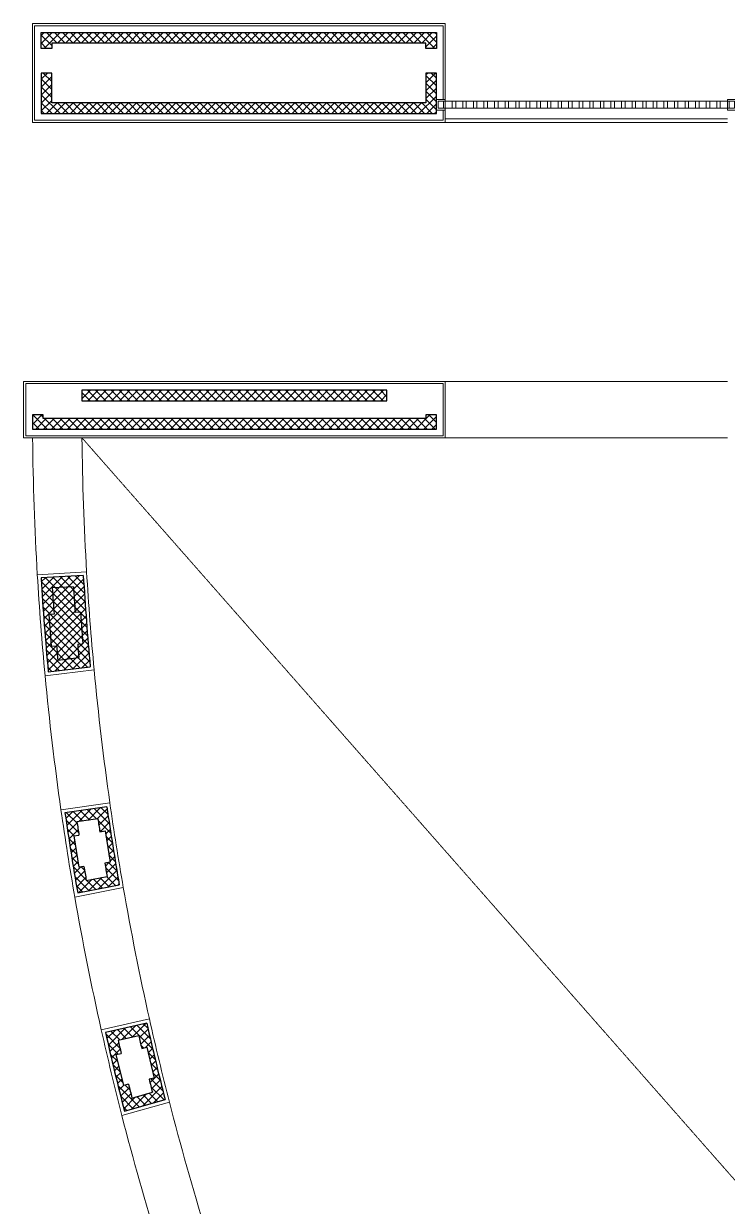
# Model space of a CAD drawing. Header units: inches. Extents: x 342932 to 557958, y 80625 to 242727.
# Drawn here: x 377407 to 387382, y 157853 to 174627 of the extents above; entities that cross this region are included whole.
import ezdxf

# ---------------------------------------------------------------- set-up
doc = ezdxf.new("R2010")
doc.units = ezdxf.units.IN
doc.header["$MEASUREMENT"] = 0
doc.linetypes.add('First Floor$0$HIDDEN', pattern=[0.375, 0.25, -0.125])
for name, color, linetype, lineweight in [('First Floor$0$A-G2-G-Building-Elements-Hidden', 251, 'First Floor$0$HIDDEN', 15), ('First Floor$0$A-G250-G-Walls-Low-Level', 251, 'Continuous', 15), ('First Floor$0$A-G250-M-Walls-Blockwork', 7, 'Continuous', 25), ('First Floor$0$A-G250-M-Walls-Louvred', 251, 'Continuous', 9), ('First Floor$0$A-G252-H-Internal-Walls', 251, 'Continuous', 9), ('First Floor$0$A-G312-M-Wall-Cladding-Panel', 7, 'Continuous', 9), ('First Floor$0$A-G312-M-Wall-Finish-Plaster', 7, 'Continuous', 15), ('First Floor$0$A-G321-M-Window', 251, 'Continuous', 9)]:
    doc.layers.add(name, color=color, linetype=linetype, lineweight=lineweight)
pattern_1 = [(45, (361382.11, 239676.52), (-56.1266, 56.1266), []), (135, (361382.11, 239676.52), (-56.1266, -56.1266), [])]

# ---------------------------------------------------------------- blocks, each defined once
blk = doc.blocks.new('First Floor$0$w-Louvere-01')
for p, q in [((0, 125), (-125, 125)), ((-125, 125), (-125, -25)), ((0, 100), (-100, 100)), ((-100, 100), (-100, 0)), ((0, 0), (-100, 0)), ((-25, 100), (-25, 0)), ((0, 100), (0, 125)), ((0, 0), (0, -25)), ((100, 100), (100, 0)), ((150, 100), (150, 0)), ((250, 100), (250, 0)), ((300, 100), (300, 0)), ((400, 100), (400, 0)), ((450, 100), (450, 0)), ((550, 100), (550, 0)), ((600, 100), (600, 0)), ((700, 100), (700, 0)), ((750, 100), (750, 0)), ((850, 100), (850, 0)), ((900, 100), (900, 0)), ((1000, 100), (1000, 0)), ((1050, 100), (1050, 0)), ((1150, 100), (1150, 0)), ((1200, 100), (1200, 0)), ((1300, 100), (1300, 0)), ((1350, 100), (1350, 0)), ((1450, 100), (1450, 0)), ((1500, 100), (1500, 0)), ((1600, 100), (1600, 0)), ((1650, 100), (1650, 0)), ((1750, 100), (1750, 0)), ((1800, 100), (1800, 0)), ((1900, 100), (1900, 0)), ((1950, 100), (1950, 0)), ((2050, 100), (2050, 0)), ((2100, 100), (2100, 0)), ((2200, 100), (2200, 0)), ((2250, 100), (2250, 0)), ((2350, 100), (2350, 0)), ((2400, 100), (2400, 0)), ((2500, 100), (2500, 0)), ((2550, 100), (2550, 0)), ((2650, 100), (2650, 0)), ((2700, 100), (2700, 0)), ((2800, 100), (2800, 0)), ((2850, 100), (2850, 0)), ((2950, 100), (2950, 0)), ((3000, 100), (3000, 0)), ((3100, 100), (3100, 0)), ((3150, 100), (3150, 0)), ((3250, 100), (3250, 0)), ((3300, 100), (3300, 0)), ((3400, 100), (3400, 0)), ((3450, 100), (3450, 0)), ((3550, 100), (3550, 0)), ((3600, 100), (3600, 0)), ((3700, 100), (3700, 0)), ((3750, 100), (3750, 0)), ((3850, 100), (3850, 0)), ((3900, 100), (3900, 0)), ((4000, 125), (4125, 125)), ((4000, 100), (4000, 125)), ((4000, 100), (4100, 100)), ((4000, 0), (4100, 0)), ((4000, 0), (4000, -25)), ((4025, 100), (4025, 0)), ((4100, 100), (4100, 0)), ((4125, 125), (4125, -25)), ((0, -25), (-125, -25)), ((4000, -25), (4125, -25))]:
    blk.add_line(p, q)
blk.add_lwpolyline([(0, 100), (4000, 100), (4000, 0), (0, 0)], close=True)

msp = doc.modelspace()

# ---------------------------------------------------------------- hatches: boundary and pattern name
at = {"layer": 'First Floor$0$A-G252-H-Internal-Walls'}
h = msp.add_hatch(dxfattribs=at)
h.set_pattern_fill('ANSI37', color=256, scale=25, style=0)
h.set_pattern_definition([(315, (296332.114, 108176.52), (-56.1266, -56.1266), []), (225, (296332.114, 108176.52), (-56.1266, 56.1266), [])])
h.paths.add_polyline_path([(377657.1, 174276.5), (377657.1, 174501.5), (383257.1, 174501.5), (383257.1, 174276.5), (383107.1, 174276.5), (383107.1, 174351.5), (377807.1, 174351.5), (377807.1, 174276.5)])
h = msp.add_hatch(dxfattribs=at)
h.set_pattern_fill('ANSI37', color=256, scale=25, style=0)
h.set_pattern_definition([(45, (296332.114, 239676.52), (-56.1266, 56.1266), []), (135, (296332.114, 239676.52), (-56.1266, -56.1266), [])])
h.paths.add_polyline_path([(377657.1, 173926.5), (377657.1, 173351.5), (383257.1, 173351.5), (383257.1, 173926.5), (383107.1, 173926.5), (383107.1, 173501.5), (377807.1, 173501.5), (377807.1, 173926.5)])
h = msp.add_hatch(dxfattribs=at)
h.set_pattern_fill('ANSI37', color=256, scale=25, style=0)
h.set_pattern_definition(pattern_1)
h.paths.add_polyline_path([(378232.1, 169426.5), (378232.1, 169276.5), (382557.1, 169276.5), (382557.1, 169426.5)])
h = msp.add_hatch(dxfattribs=at)
h.set_pattern_fill('ANSI37', color=256, scale=25, style=0)
h.set_pattern_definition(pattern_1)
h.paths.add_polyline_path([(383107.1, 169076.5), (383257.1, 169076.5), (383257.1, 168876.5), (377532.1, 168876.5), (377532.1, 169076.5), (377682.1, 169076.5), (377682.1, 169026.5), (383107.1, 169026.5)])
h = msp.add_hatch(dxfattribs=at)
h.set_pattern_fill('ANSI37', color=256, scale=25, style=0)
h.set_pattern_definition(pattern_1)
h.paths.add_polyline_path([(378252.7, 166799.8), (377653.7, 166764.7, 0.008278), (377755.6, 165434.2), (378351.6, 165504.8, -0.0081795)])
h = msp.add_hatch(dxfattribs=at)
h.set_pattern_fill('ANSI37', color=256, scale=25, style=0)
h.set_pattern_definition(pattern_1)
h.paths.add_polyline_path([(378587.5, 163517.5), (377993.6, 163432.8, 0.0071303), (378173.6, 162297.6), (378762.2, 162414.7, -0.0070318)])
h.paths.add_polyline_path([(378488.2, 163164.9), (378561.6, 163176.6), (378632, 162732.1), (378558.6, 162720.5, 0.0011903), (378589.8, 162533.3), (378295.4, 162474.8, -0.0012548), (378262.3, 162673.5), (378187.5, 162661.7), (378117.1, 163106.2), (378191.9, 163118, -0.0011807), (378163.7, 163305.5), (378460.7, 163347.9, 0.0011608)], flags=16)
h = msp.add_hatch(dxfattribs=at)
h.set_pattern_fill('ANSI37', color=256, scale=25, style=0)
h.set_pattern_definition(pattern_1)
h.paths.add_polyline_path([(379152.7, 160452), (378567.2, 160320.8, 0.0071303), (378835.7, 159203.3), (379413.4, 159366.2, -0.0070318)])
h.paths.add_polyline_path([(379039.5, 160272.9, 0.0011608), (379081.3, 160092.7), (379153.6, 160110), (379258.6, 159672.4), (379186.4, 159655.1, 0.0011903), (379232.1, 159471), (378943.3, 159389.5, -0.0012548), (378894.6, 159585.1), (378821.1, 159567.4), (378716, 160005), (378789.6, 160022.6, -0.0011807), (378746.8, 160207.3)], flags=16)

# ---------------------------------------------------------------- linework, layer by layer
at = {"layer": 'First Floor$0$A-G2-G-Building-Elements-Hidden'}
msp.add_line((378234.4, 168751.5), (412382.1, 129909.8), dxfattribs=at)
at = {"layer": 'First Floor$0$A-G250-G-Walls-Low-Level'}
for p, q in [((383382.1, 169551.5, 0), (387382.1, 169551.5, 0)), ((383382.1, 168751.5, 0), (387382.1, 168751.5, 0))]:
    msp.add_line(p, q, dxfattribs=at)
for radius, start, end in [(40350.6, 180.60349, 183.35993), (39650.6, 180.61414, 183.35993), (39650.6, 185.37711, 188.12292), (40350.6, 185.40093, 188.12292), (39650.6, 189.8771, 192.62292), (40350.6, 189.90093, 192.62292), (39650.6, 194.3771, 197.12292), (40350.6, 194.40093, 197.12292)]:
    msp.add_arc((417882.1, 169176.5), radius, start, end, dxfattribs=at)
at = {"layer": 'First Floor$0$A-G250-M-Walls-Blockwork'}
for p, q in [((378232.1, 169426.5, 0), (378232.1, 169276.5, 0)), ((382557.1, 169426.5, 0), (378232.1, 169426.5, 0)), ((382557.1, 169276.5, 0), (382557.1, 169426.5, 0)), ((378232.1, 169276.5, 0), (382557.1, 169276.5, 0)), ((378252.7, 166799.8), (377653.7, 166764.7)), ((378112.2, 166641.3), (377812.7, 166623.7)), ((377838.2, 166250.7), (377763.5, 166244.8)), ((377763.5, 166244.8), (377798.8, 165796.2)), ((378212.1, 166280.1), (378137.3, 166274.2)), ((378212.1, 166280.1), (378247.4, 165831.5)), ((377798.8, 165796.2), (377874.2, 165802.1)), ((378173.3, 165825.7), (378247.4, 165831.5)), ((377891, 165601.3), (378189, 165636.6)), ((377755.6, 165434.2), (378351.6, 165504.8)), ((378586.9, 163517.4), (377992.9, 163432.7)), ((378460, 163347.8), (378163, 163305.4)), ((378117.1, 163106.2), (378191.2, 163117.9)), ((378117.1, 163106.2), (378187.5, 162661.7)), ((378487.5, 163164.8), (378561.6, 163176.6)), ((378561.6, 163176.6), (378632, 162732.1)), ((378632, 162732.1), (378557.9, 162720.4)), ((378261.6, 162673.4), (378187.5, 162661.7)), ((378172.9, 162297.5), (378761.6, 162414.6)), ((378294.8, 162474.6), (378589.1, 162533.2)), ((379152, 160451.8), (378566.5, 160320.7)), ((379038.9, 160272.8), (378746.1, 160207.2)), ((378716, 160005), (378788.9, 160022.5)), ((379080.6, 160092.5), (379153.6, 160110)), ((379153.6, 160110), (379258.6, 159672.4)), ((378716, 160005), (378821.1, 159567.4)), ((378894, 159584.9), (378821.1, 159567.4)), ((379258.6, 159672.4), (379185.7, 159654.9)), ((378835, 159203.1), (379412.7, 159366)), ((378942.6, 159389.3), (379231.5, 159470.8))]:
    msp.add_line(p, q, dxfattribs=at)
for points in [[(377657.1, 174276.5), (377657.1, 174501.5), (383257.1, 174501.5), (383257.1, 174276.5), (383107.1, 174276.5), (383107.1, 174351.5), (377807.1, 174351.5), (377807.1, 174276.5)], [(377657.1, 173926.5), (377657.1, 173351.5), (383257.1, 173351.5), (383257.1, 173926.5), (383107.1, 173926.5), (383107.1, 173501.5), (377807.1, 173501.5), (377807.1, 173926.5)], [(377532.1, 169076.5), (377532.1, 168876.5), (383257.1, 168876.5), (383257.1, 169076.5), (383107.1, 169076.5), (383107.1, 169026.5), (377682.1, 169026.5), (377682.1, 169076.5)]]:
    msp.add_lwpolyline(points, close=True, dxfattribs=at)
for radius, start, end in [(40300.6, 183.43102, 185.32815), (39700.6, 183.43209, 185.30665), (40150.6, 183.64534, 184.17893), (39850.6, 183.64749, 184.17652), (40150.6, 184.8211, 185.1087), (39850.6, 184.82351, 185.09634), (40300.6, 188.19401, 189.82814), (39700.6, 188.19508, 189.80665), (40150.6, 188.40833, 188.67893), (39850.6, 188.41047, 188.67652), (39850.6, 189.32351, 189.59634), (40150.6, 189.32109, 189.6087), (39700.6, 192.69508, 194.30665), (40300.6, 192.69401, 194.32814), (40150.6, 192.90833, 193.17893), (39850.6, 192.91047, 193.17651), (40150.6, 193.82109, 194.1087), (39850.6, 193.82351, 194.09634)]:
    msp.add_arc((417882.1, 169176.5), radius, start, end, dxfattribs=at)
at = {"layer": 'First Floor$0$A-G312-M-Wall-Cladding-Panel'}
for p, q in [((383382.1, 169551.5), (377407.1, 169551.5)), ((377407.1, 169551.5), (377407.1, 168751.5)), ((383352.1, 169521.5, 0), (377437.1, 169521.5, 0)), ((377437.1, 169521.5, 0), (377437.1, 168781.5, 0)), ((383352.1, 168781.5, 0), (383352.1, 169521.5, 0)), ((383382.1, 168751.5), (383382.1, 169551.5)), ((377407.1, 168751.5), (383382.1, 168751.5)), ((377437.1, 168781.5, 0), (383352.1, 168781.5, 0))]:
    msp.add_line(p, q, dxfattribs=at)
msp.add_lwpolyline([(383382.1, 173226.5), (383382.1, 173401.5), (383352.1, 173401.5), (383352.1, 173256.5), (377562.1, 173256.5), (377562.1, 174596.5), (383352.1, 174596.5), (383352.1, 173551.5), (383382.1, 173551.5), (383382.1, 174626.5), (377532.1, 174626.5), (377532.1, 173226.5), (383382.1, 173226.5)], dxfattribs=at)
at = {"layer": 'First Floor$0$A-G312-M-Wall-Finish-Plaster'}
for p, q in [((378299.6, 166852.7), (377600.8, 166811.6)), ((377710.6, 165378.5), (378406, 165460.8)), ((378629.3, 163574), (377937, 163475.2)), ((378133.1, 162238.6), (378819.8, 162375.2)), ((379189.8, 160511.5), (378506.8, 160358.5)), ((378799.3, 159141.1), (379473.2, 159331.2))]:
    msp.add_line(p, q, dxfattribs=at)
for radius, start, end in [(40350.6, 183.35993, 185.40093), (39650.6, 183.35993, 185.37711), (39650.6, 188.12292, 189.8771), (40350.6, 188.12292, 189.90093), (40350.6, 192.62292, 194.40093), (39650.6, 192.62292, 194.3771)]:
    msp.add_arc((417882.1, 169176.5), radius, start, end, dxfattribs=at)
at = {"layer": 'First Floor$0$A-G321-M-Window'}
for p, q in [((387382.1, 173276.5), (383382.1, 173276.5)), ((383382.1, 173226.5), (387382.1, 173226.5))]:
    msp.add_line(p, q, dxfattribs=at)

# ---------------------------------------------------------------- block references
at = {"layer": 'First Floor$0$A-G250-M-Walls-Louvred', "xscale": -1}
msp.add_blockref('First Floor$0$w-Louvere-01', (387382.1, 173426.5), dxfattribs=at)

doc.saveas('drawing.dxf')
